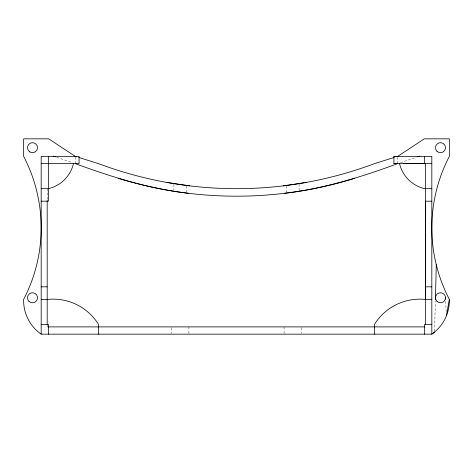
<?xml version="1.0" encoding="UTF-8"?>
<svg xmlns="http://www.w3.org/2000/svg" width="473" height="473" viewBox="0 0 473 473"><rect width="100%" height="100%" fill="white"/><g stroke="black" fill="none" stroke-linecap="round" stroke-linejoin="round"><path stroke-width="0.35" stroke-dasharray="2.37 1.77" d="M434.533 331.384L435.408 300.781M400.46 162.694L416.234 157.308M56.766 157.308L72.54 162.694M445.678 301.301L446.169 311.512M397.716 157.095L397.716 163.628M301.608 327.623L301.608 333.435M299.102 184.186L299.102 191.092M286.585 186.072L286.585 192.286M284.078 326.896L284.078 333.435M188.922 326.896L188.922 333.435M186.415 186.072L186.415 192.978M173.898 184.186L173.898 190.4M171.392 327.623L171.392 333.435M75.284 157.095L75.284 162.901M47.188 188.674L47.188 199.742M47.188 324.395L47.188 326.896"/><path stroke-width="0.71" d="M425.558 299.356L425.558 201.191L431.819 201.191M436.266 264.667L435.45 299.326M396.309 156.805L397.716 156.368L424.311 138.837L449.35 138.837L449.35 156.368A154.559 154.559 0 0 0 449.35 299.356L446.382 315.887L446.311 314.433M434.516 332.111L431.819 334.163L41.181 334.163A40.855 40.855 0 0 1 23.65 299.356A154.559 154.559 0 0 0 23.65 156.368L23.65 138.837L48.689 138.837L75.284 156.368L76.691 156.805M284.279 193.327C323.331 188.881 360.964 177.115 397.716 163.628L393.926 163.628L393.926 156.368L431.819 156.368L431.819 334.163A40.855 40.684 -63.3 0 0 449.35 299.356M417.606 156.835L419.711 156.12M394.198 157.468L374.474 163.628A392.649 392.649 0 0 1 98.526 163.628L78.802 157.468M283.386 185.859L306.616 182.359M397.716 156.368L393.926 156.368M403.711 163.628L424.559 163.628L424.559 156.368M41.181 163.628L79.074 163.628L79.074 156.368L41.181 156.368L41.181 334.163M431.819 163.628L393.926 163.628M41.181 188.674L48.441 188.674A33.808 33.808 0 0 0 73.481 163.628M431.819 188.674L424.559 188.674A33.808 33.808 0 0 1 399.519 163.628M41.181 201.191L48.441 201.191L48.441 156.368M41.181 286.833L47.188 286.833M425.576 286.833L431.819 286.833M41.181 299.356L48.441 299.356A53.449 53.449 0 0 1 98.526 324.395L98.526 334.163M431.819 299.356L424.559 299.356A53.449 53.449 0 0 0 374.474 324.395L374.474 334.163M41.181 324.395L48.441 324.395L48.441 334.163M431.819 324.395L424.559 324.395L424.559 334.163M47.921 326.896L424.831 326.896M166.384 182.359L189.614 185.859M188.721 193.327C149.669 188.881 112.036 177.115 75.284 163.628M53.289 156.12L55.394 156.835M445.501 297.659L445.572 299.113M425.558 163.628L425.558 324.726M47.188 200.475L47.188 324.726M354.46 178.404A400.164 400.164 0 0 1 118.54 178.404M436.957 151.236A5.008 5.008 0 0 0 445.335 148.989A5.008 5.008 0 0 0 439.198 142.858A5.008 5.008 0 0 0 436.957 151.236M437.028 301.378A5.008 5.008 0 0 0 445.359 298.954A5.008 5.008 0 0 0 439.098 292.953A5.008 5.008 0 0 0 437.028 301.378M28.959 301.301A5.008 5.008 0 0 0 37.343 299.06A5.008 5.008 0 0 0 31.206 292.923A5.008 5.008 0 0 0 28.959 301.301M29.846 151.939A5.008 5.008 0 0 0 37.509 147.872A5.008 5.008 0 0 0 30.154 143.272A5.008 5.008 0 0 0 29.846 151.939"/></g></svg>
